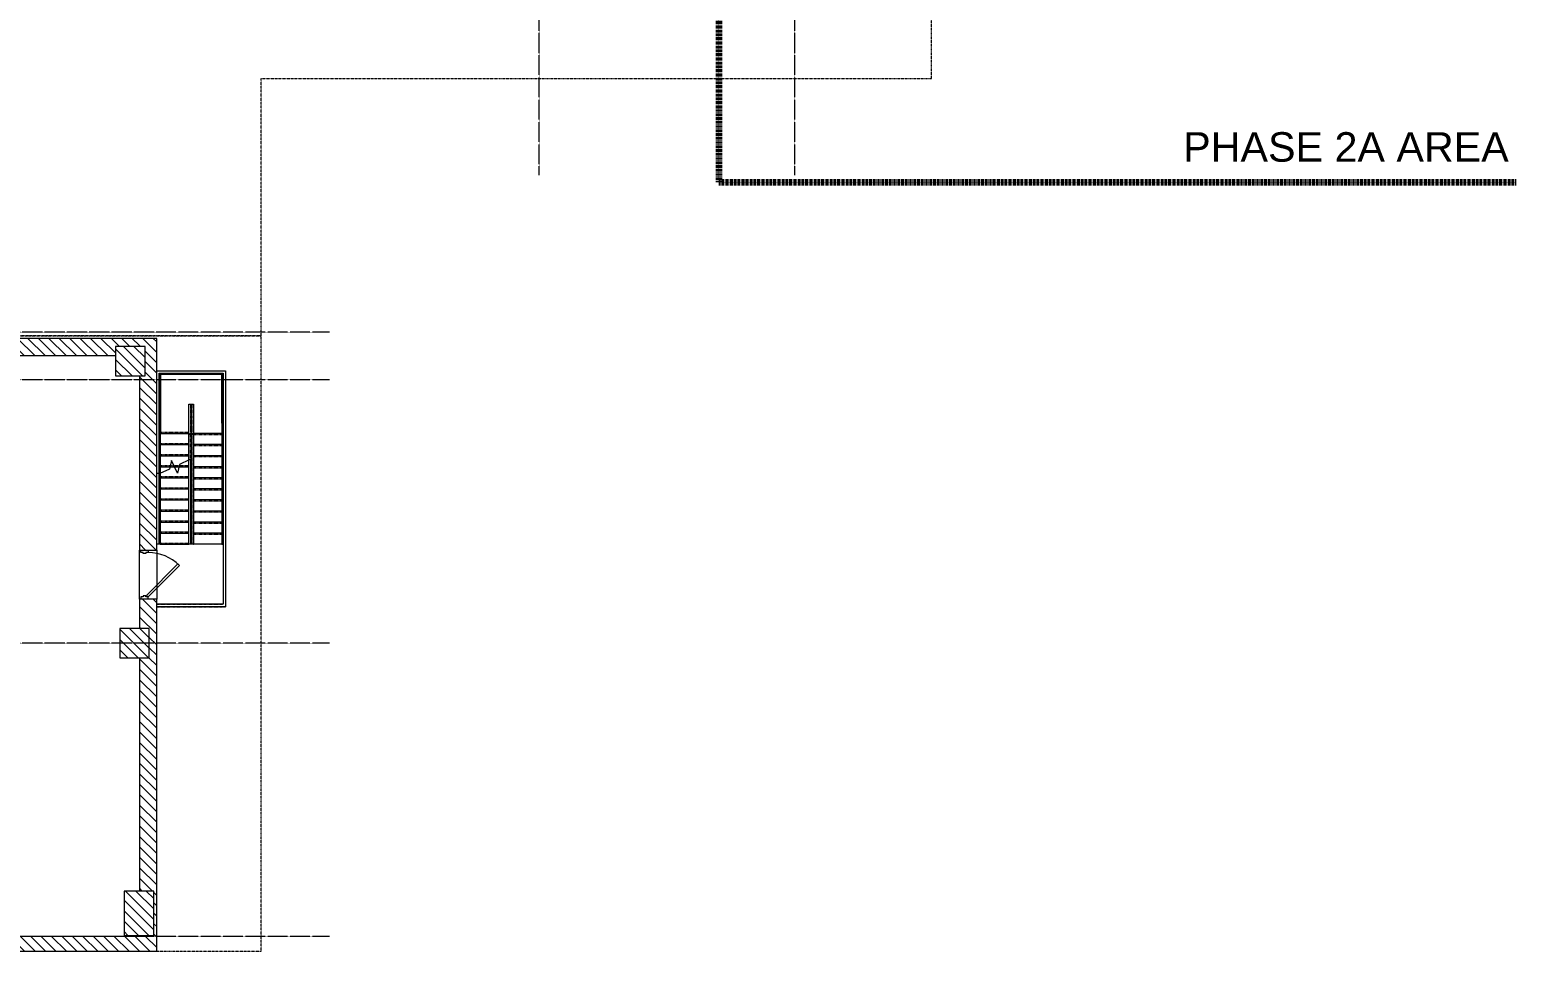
# Model space of a CAD drawing. Header units: inches. Extents: x -1106 to 1409, y -1111 to 918.
# Drawn here: x 201 to 1409, y -1054 to -305 of the extents above; entities that cross this region are included whole.
import ezdxf

# ---------------------------------------------------------------- set-up
doc = ezdxf.new("R2010")
doc.units = ezdxf.units.IN
doc.header["$MEASUREMENT"] = 0
for name, pattern in [('Double Dash 3_8_', [1, 0.375, -0.125, 0.125, -0.125, 0.125, -0.125]), ('Double Dash 3_8__2_', [1, 0.375, -0.125, 0.125, -0.125, 0.125, -0.125]), ('Grid Line 1_4_', [0.4375, 0.25, -0.0625, 0.0625, -0.0625]), ('Overhead 1_16_', [0.101562, 0.0625, -0.039062])]:
    doc.linetypes.add(name, pattern=pattern)
for name, color, linetype, lineweight in [('A-DETL', 90, 'Continuous', 13), ('A-DOOR', 31, 'Continuous', 13), ('A-DOOR-FRAM', 31, 'Continuous', 20), ('A-FLOR-HRAL', 11, 'Continuous', 13), ('A-FLOR-HRAL-MBND', 5, 'Continuous', 13), ('A-WALL', 113, 'Continuous', 13), ('A-WALL-PATT', 111, 'Continuous', 13), ('C-PROP-LINE', 91, 'Double Dash 3_8_', 20), ('G-ANNO-TEXT', 231, 'Continuous', 9), ('S-COLS', 52, 'Continuous', 13), ('S-GRID', 1, 'Continuous', 9), ('S-STRS', 31, 'Continuous', 13), ('S-STRS-MBND', 31, 'Continuous', 13)]:
    doc.layers.add(name, color=color, linetype=linetype, lineweight=lineweight)
doc.styles.add('Arial_4', font='arial.ttf', dxfattribs={"height": 24})
pattern_1 = [(135, (0, 0), (-4.24264, -4.24264), [])]

# ---------------------------------------------------------------- blocks, each defined once
blk = doc.blocks.new('Concrete-Square-Column - 24 x 24-3368445-7TH FLOOR TELECOM UNDERFLOOR ROUTING PLAN')
at = {"layer": 'S-COLS', "lineweight": 9}
h = blk.add_hatch(dxfattribs=at)
h.set_pattern_fill('FP_7', color=53, style=0, pattern_type=2)
h.set_pattern_definition([(45, (574.619, 282.898), (-4.24264, 4.24264), [])])
h.paths.add_polyline_path([(-12, -12), (12, -12), (12, 12), (-12, 12), (-12, 5.4)], flags=0)
at = {"layer": 'S-COLS', "color": 133, "lineweight": 20}
for p, q in [((12, 12), (-12, 12)), ((-12, 12), (-12, -12)), ((12, -12), (12, 12)), ((-12, -12), (12, -12))]:
    blk.add_line(p, q, dxfattribs=at)
blk = doc.blocks.new('Concrete-Square-Column - 36 x 24-3368446-7TH FLOOR TELECOM UNDERFLOOR ROUTING PLAN')
at = {"layer": 'S-COLS', "lineweight": 9}
h = blk.add_hatch(dxfattribs=at)
h.set_pattern_fill('FP_8', color=53, style=0, pattern_type=2)
h.set_pattern_definition([(45, (1023.244, 290.023), (-4.24264, 4.24264), [])])
h.paths.add_polyline_path([(-18, -12), (18, -12), (18, 12), (-18, 12)], flags=0)
at = {"layer": 'S-COLS', "color": 133, "lineweight": 20}
for p, q in [((18, 12), (-18, 12)), ((-18, 12), (-18, -12)), ((18, -12), (18, 12)), ((-18, -12), (18, -12))]:
    blk.add_line(p, q, dxfattribs=at)
blk = doc.blocks.new('Concrete-Square-Column - 24 x 24-3368432-7TH FLOOR TELECOM UNDERFLOOR ROUTING PLAN')
at = {"layer": 'S-COLS', "lineweight": 9}
h = blk.add_hatch(dxfattribs=at)
h.set_pattern_fill('FP_9', color=53, style=0, pattern_type=2)
h.set_pattern_definition([(45, (803.744, 286.398), (-4.24264, 4.24264), [])])
h.paths.add_polyline_path([(-12, 12), (-12, -12), (12, -12), (12, 12)], flags=0)
at = {"layer": 'S-COLS', "color": 133, "lineweight": 20}
for p, q in [((12, 12), (-12, 12)), ((-12, 12), (-12, -12)), ((12, -12), (12, 12)), ((-12, -12), (12, -12))]:
    blk.add_line(p, q, dxfattribs=at)
blk = doc.blocks.new('Single-HM Frame - Exterior Egress - 36_-1543818-7TH FLOOR TELECOM UNDERFLOOR ROUTING PLAN')
at = {"layer": 'A-DOOR', "color": 53, "lineweight": 9}
for p, q in [((-16.8, 1.2), (-18, 0)), ((-18, 0), (7.5, -25.5)), ((8.7, -24.2), (-16.8, 1.2)), ((7.5, -25.5), (8.7, -24.2))]:
    blk.add_line(p, q, dxfattribs=at)
blk.add_arc((-18, 0), 36, 315.01, 0, dxfattribs=at)
at = {"layer": 'A-DOOR-FRAM', "color": 133}
for p, q in [((-18, 5.8), (-20, 5.8)), ((-20, 0), (-18, 0)), ((-18, 4), (-18, 5.8)), ((-17.3, 4), (-18, 4)), ((-18, 1.8), (-17.3, 1.8)), ((-18, 0), (-18, 1.8)), ((-17.3, 1.8), (-17.3, 4)), ((17.2, 4), (18, 4)), ((17.2, 1.8), (17.2, 4)), ((18, 1.8), (17.2, 1.8)), ((18, 5.8), (20, 5.8)), ((18, 4), (18, 5.8)), ((18, 0), (18, 1.8)), ((20, 0), (18, 0))]:
    blk.add_line(p, q, dxfattribs=at)
blk = doc.blocks.new('Railing - Railing-1290112-7TH FLOOR TELECOM UNDERFLOOR ROUTING PLAN')
at = {"layer": 'A-FLOR-HRAL', "color": 53, "lineweight": 9}
for p, q in [((330.9, -654.8), (330.6, -654.9)), ((330.9, -654.8), (330.6, -654.9)), ((330.9, -654.8), (330.6, -654.9)), ((330.6, -723.4), (330.6, -654.9)), ((332.1, -654.8), (330.9, -654.8)), ((332.1, -654.8), (330.9, -654.8)), ((332.1, -654.8), (330.9, -654.8)), ((332.1, -723.4), (332.1, -654.8)), ((332.1, -723.4), (330.6, -723.4))]:
    blk.add_line(p, q, dxfattribs=at)
at = {"layer": 'A-FLOR-HRAL-MBND', "color": 53, "linetype": 'Overhead 1_16_', "lineweight": 9}
for p, q in [((330.6, -609.6), (334.1, -609.6)), ((330.6, -628.9), (330.6, -609.6)), ((330.6, -609.6), (334.1, -609.6)), ((330.6, -628.9), (330.6, -609.6)), ((332.1, -628.9), (332.1, -610.4)), ((332.1, -628.9), (332.1, -610.4)), ((332.6, -610.4), (332.6, -628.9)), ((332.6, -610.4), (332.6, -628.9)), ((334.1, -609.6), (334.1, -628.9)), ((334.1, -609.6), (334.1, -628.9)), ((330.6, -633.4), (330.6, -628.9)), ((330.6, -633.4), (330.6, -628.9)), ((330.6, -654.9), (330.6, -633.4)), ((330.6, -654.9), (330.6, -633.4)), ((332.1, -633.4), (332.1, -628.9)), ((332.1, -633.4), (332.1, -628.9)), ((332.1, -654.8), (332.1, -633.4)), ((332.1, -654.8), (332.1, -633.4)), ((332.6, -628.9), (332.6, -633.4)), ((332.6, -628.9), (332.6, -633.4)), ((332.6, -633.4), (332.6, -723.4)), ((332.6, -633.4), (332.6, -723.4)), ((334.1, -628.9), (334.1, -633.4)), ((334.1, -628.9), (334.1, -633.4)), ((334.1, -633.4), (334.1, -723.4)), ((334.1, -633.4), (334.1, -723.4)), ((334.1, -723.4), (332.6, -723.4)), ((334.1, -723.4), (332.6, -723.4))]:
    blk.add_line(p, q, dxfattribs=at)
blk = doc.blocks.new('Railing - Railing-1290116-7TH FLOOR TELECOM UNDERFLOOR ROUTING PLAN')
at = {"layer": 'A-FLOR-HRAL', "color": 53, "lineweight": 9}
for p, q in [((306.4, -666), (304.4, -666)), ((306.4, -666), (304.4, -666)), ((304.4, -723.4), (304.4, -666)), ((306.4, -723.4), (306.4, -666)), ((306.4, -723.4), (304.4, -723.4))]:
    blk.add_line(p, q, dxfattribs=at)
at = {"layer": 'A-FLOR-HRAL-MBND', "color": 53, "linetype": 'Overhead 1_16_', "lineweight": 9}
for p, q in [((304.4, -582.4), (360.4, -582.4)), ((304.4, -633.4), (304.4, -582.4)), ((304.4, -582.4), (360.4, -582.4)), ((304.4, -633.4), (304.4, -582.4)), ((306.4, -584.4), (358.4, -584.4)), ((306.4, -633.4), (306.4, -584.4)), ((306.4, -584.4), (358.4, -584.4)), ((306.4, -633.4), (306.4, -584.4)), ((358.4, -584.4), (358.4, -624.4)), ((358.4, -584.4), (358.4, -624.4)), ((360.4, -582.4), (360.4, -624.4)), ((360.4, -582.4), (360.4, -624.4)), ((358.4, -624.4), (358.4, -633.4)), ((358.4, -624.4), (358.4, -633.4)), ((360.4, -624.4), (360.4, -633.4)), ((360.4, -624.4), (360.4, -633.4)), ((304.4, -666), (304.4, -633.4)), ((304.4, -666), (304.4, -633.4)), ((306.4, -666), (306.4, -633.4)), ((306.4, -666), (306.4, -633.4)), ((358.4, -633.4), (358.4, -723.4)), ((358.4, -633.4), (358.4, -723.4)), ((360.4, -633.4), (360.4, -723.4)), ((360.4, -633.4), (360.4, -723.4)), ((358.4, -723.4), (358.4, -772.4)), ((358.4, -723.4), (358.4, -772.4)), ((360.4, -723.4), (360.4, -774.4)), ((360.4, -723.4), (360.4, -774.4)), ((304.4, -774.4), (304.4, -772.4)), ((358.4, -772.4), (304.4, -772.4)), ((304.4, -774.4), (304.4, -772.4)), ((358.4, -772.4), (304.4, -772.4)), ((360.4, -774.4), (304.4, -774.4)), ((360.4, -774.4), (304.4, -774.4))]:
    blk.add_line(p, q, dxfattribs=at)
blk = doc.blocks.new('Railing - Railing-1291461-7TH FLOOR TELECOM UNDERFLOOR ROUTING PLAN')
at = {"layer": 'A-FLOR-HRAL', "color": 53, "lineweight": 9}
for p, q in [((330.4, -609.4), (334.4, -609.4)), ((330.4, -609.4), (334.4, -609.4)), ((330.4, -628.9), (330.4, -609.4)), ((332.4, -610.4), (332.4, -628.9)), ((332.4, -628.9), (332.4, -610.4)), ((334.4, -609.4), (334.4, -628.9)), ((330.4, -633.4), (330.4, -628.9)), ((330.4, -655), (330.4, -633.4)), ((332.4, -628.9), (332.4, -633.4)), ((332.4, -633.4), (332.4, -723.4)), ((334.4, -628.9), (334.4, -633.4)), ((334.4, -633.4), (334.4, -723.4)), ((332.4, -723.4), (332.1, -723.4)), ((334.4, -723.4), (332.4, -723.4))]:
    blk.add_line(p, q, dxfattribs=at)
blk = doc.blocks.new('Railing - Railing-1291465-7TH FLOOR TELECOM UNDERFLOOR ROUTING PLAN')
at = {"layer": 'A-FLOR-HRAL', "color": 53, "lineweight": 9}
for p, q in [((304.4, -582.4), (360.4, -582.4)), ((306.4, -584.4), (358.4, -584.4)), ((306.4, -633.4), (306.4, -584.4)), ((358.4, -584.4), (358.4, -624.4)), ((360.4, -582.4), (360.4, -624.4)), ((358.4, -624.4), (358.4, -633.4)), ((360.4, -624.4), (360.4, -633.4)), ((306.4, -666), (306.4, -633.4)), ((358.4, -633.4), (358.4, -723.4)), ((360.4, -633.4), (360.4, -723.4)), ((358.4, -723.4), (358.4, -772.1)), ((360.4, -723.4), (360.4, -774.1)), ((304.4, -774.1), (304.4, -772.1)), ((358.4, -772.1), (304.4, -772.1)), ((360.4, -774.1), (304.4, -774.1))]:
    blk.add_line(p, q, dxfattribs=at)
blk = doc.blocks.new('Family - ___-850868-7TH FLOOR TELECOM UNDERFLOOR ROUTING PLAN')
at = {"layer": 'C-PROP-LINE', "color": 133, "linetype": 'Double Dash 3_8__2_'}
for p, q in [((934.1, -345), (934.1, 840)), ((389.3, -345), (934.1, -345)), ((389.3, -554.1), (389.3, -345)), ((-889.9, -554.1), (389.3, -554.1))]:
    blk.add_line(p, q, dxfattribs=at)
blk = doc.blocks.new('Family - ___-851313-7TH FLOOR TELECOM UNDERFLOOR ROUTING PLAN')
at = {"layer": 'C-PROP-LINE', "color": 133, "linetype": 'Double Dash 3_8__2_'}
for p, q in [((389.3, -554.1), (-889.9, -554.1)), ((389.3, -1054.1), (389.3, -554.1)), ((-889.9, -1054.1), (389.3, -1054.1))]:
    blk.add_line(p, q, dxfattribs=at)
blk = doc.blocks.new('18433_1 - AEO NY - CENTRAL_rvt-1-7TH FLOOR TELECOM UNDERFLOOR ROUTING PLAN')
at = {"layer": 'A-WALL-PATT', "lineweight": 9}
h = blk.add_hatch(dxfattribs=at)
h.set_pattern_fill('FP_1', color=53, style=0, pattern_type=2)
h.set_pattern_definition(pattern_1)
h.paths.add_polyline_path([(270.9, -570.1), (270.9, -562.6), (290.4, -562.6), (290.4, -556.1), (105.4, -556.1), (105.4, -570.1)], flags=0)
h = blk.add_hatch(dxfattribs=at)
h.set_pattern_fill('FP_1', color=53, style=0, pattern_type=2)
h.set_pattern_definition(pattern_1)
h.paths.add_polyline_path([(302, -1042.1), (304.4, -1042.1), (304.4, -768.1), (290.4, -768.1), (290.4, -791.7), (298.4, -791.7), (298.4, -815.7), (290.4, -815.7), (290.4, -1005.2), (302, -1005.2), (302, -1041.2), (290.4, -1041.2), (290.4, -1042.1)], flags=0)
h.paths.add_polyline_path([(290.4, -728.1), (304.4, -728.1), (304.4, -556.1), (290.4, -556.1), (290.4, -562.6), (294.9, -562.6), (294.9, -586.6), (290.4, -586.6), (290.4, -724.6)], flags=0)
h = blk.add_hatch(dxfattribs=at)
h.set_pattern_fill('FP_1', color=53, style=0, pattern_type=2)
h.set_pattern_definition(pattern_1)
h.paths.add_polyline_path([(304.4, -1054.1), (304.4, -1042.1), (138.9, -1042.1), (138.9, -1048.6), (110.9, -1048.6), (110.9, -1042.1), (-75.2, -1042.1), (-75.2, -1048.6), (-99.2, -1048.6), (-99.2, -1042.1), (-332.8, -1042.1), (-332.8, -1043.1), (-356.8, -1043.1), (-356.8, -1042.1), (-575.1, -1042.1), (-575.1, -1043.1), (-581.5, -1043.1), (-581.5, -1051.1), (-599.5, -1051.1), (-599.5, -1042.1), (-790, -1042.1), (-790, -1048.6), (-818, -1048.6), (-818, -1042.1), (-892.4, -1042.1), (-892.4, -1054.1), (277.5, -1054.1)], flags=0)
at = {"layer": 'A-WALL', "color": 133, "lineweight": 20}
for p, q in [((290.4, -556.1), (105.4, -556.1)), ((304.4, -556.1), (290.4, -556.1)), ((304.4, -666), (304.4, -556.1)), ((105.4, -570.1), (270.9, -570.1)), ((290.4, -586.6), (290.4, -728.1)), ((304.4, -728.1), (304.4, -723.4)), ((290.4, -728.1), (304.4, -728.1)), ((290.4, -768.1), (290.4, -791.7)), ((304.4, -768.1), (290.4, -768.1)), ((304.4, -772.1), (304.4, -768.1)), ((304.4, -1042.1), (304.4, -774.1)), ((290.4, -815.7), (290.4, -1005.2)), ((290.4, -1042.1), (161.4, -1042.1)), ((290.4, -1041.2), (290.4, -1042.1)), ((304.4, -1054.1), (304.4, -1042.1)), ((-892.4, -1054.1), (304.4, -1054.1))]:
    blk.add_line(p, q, dxfattribs=at)
at = {"layer": 'A-WALL', "color": 53, "lineweight": 9}
for p, q in [((290.4, -768.1), (290.4, -728.1)), ((304.4, -728.1), (304.4, -768.1))]:
    blk.add_line(p, q, dxfattribs=at)
at = {"layer": 'S-GRID', "linetype": 'Grid Line 1_4_'}
for p, q in [((615.2, -423.4), (615.2, 870.9)), ((823.1, -423.4), (823.1, 870.9)), ((444.9, -551.1), (-904.4, -551.1)), ((444.9, -589.7), (-904.4, -589.7)), ((444.9, -803.7), (-904.4, -803.7)), ((444.9, -1042.1), (-904.4, -1042.1))]:
    blk.add_line(p, q, dxfattribs=at)
at = {"layer": 'S-STRS', "color": 53, "lineweight": 9}
for p, q in [((306.9, -584.9), (306.9, -632.7)), ((357.9, -584.9), (306.9, -584.9)), ((307.4, -585.4), (307.4, -632.7)), ((357.4, -585.4), (307.4, -585.4)), ((357.4, -625), (357.4, -585.4)), ((357.9, -625), (357.9, -584.9)), ((357.4, -625), (357.4, -633.4)), ((357.9, -625), (357.9, -723.4)), ((306.9, -666), (306.9, -632.7)), ((307.4, -633.4), (307.4, -632.7)), ((307.4, -642.4), (307.4, -633.4)), ((307.4, -633.4), (330.4, -633.4)), ((357.4, -633.4), (334.4, -633.4)), ((357.4, -633.4), (357.4, -642.4)), ((307.4, -651.4), (307.4, -642.4)), ((307.4, -642.4), (330.4, -642.4)), ((307.4, -660.4), (307.4, -651.4)), ((307.4, -651.4), (330.4, -651.4)), ((357.4, -642.4), (334.4, -642.4)), ((357.4, -651.4), (334.4, -651.4)), ((357.4, -642.4), (357.4, -651.4)), ((357.4, -651.4), (357.4, -660.4)), ((307.4, -665.7), (307.4, -660.4)), ((307.4, -660.4), (315.3, -660.4)), ((315.3, -660.4), (318.9, -660.4)), ((318.9, -660.4), (322.5, -660.4)), ((322.5, -660.4), (330.4, -660.4)), ((330.4, -660.4), (330.4, -655)), ((330.4, -669.4), (330.4, -660.4)), ((330.9, -654.9), (330.9, -654.8)), ((357.4, -660.4), (334.4, -660.4)), ((357.4, -660.4), (357.4, -669.4)), ((306.9, -723.4), (306.9, -666)), ((307.4, -669.4), (307.4, -665.7)), ((307.4, -678.4), (307.4, -669.4)), ((307.4, -669.4), (330.4, -669.4)), ((330.4, -678.4), (330.4, -669.4)), ((357.4, -669.4), (334.4, -669.4)), ((357.4, -669.4), (357.4, -678.4)), ((307.4, -687.4), (307.4, -678.4)), ((307.4, -678.4), (330.4, -678.4)), ((307.4, -696.4), (307.4, -687.4)), ((307.4, -687.4), (330.4, -687.4)), ((330.4, -687.4), (330.4, -678.4)), ((330.4, -696.4), (330.4, -687.4)), ((357.4, -678.4), (334.4, -678.4)), ((357.4, -687.4), (334.4, -687.4)), ((357.4, -678.4), (357.4, -687.4)), ((357.4, -687.4), (357.4, -696.4)), ((307.4, -705.4), (307.4, -696.4)), ((307.4, -696.4), (330.4, -696.4)), ((330.4, -705.4), (330.4, -696.4)), ((357.4, -696.4), (334.4, -696.4)), ((357.4, -696.4), (357.4, -705.4)), ((307.4, -714.4), (307.4, -705.4)), ((307.4, -705.4), (330.4, -705.4)), ((330.4, -714.4), (330.4, -705.4)), ((357.4, -705.4), (334.4, -705.4)), ((357.4, -705.4), (357.4, -714.4)), ((306.9, -723.4), (307.4, -723.4)), ((307.4, -723.4), (307.4, -714.4)), ((307.4, -714.4), (330.4, -714.4)), ((307.4, -723.4), (330.4, -723.4)), ((330.4, -723.4), (330.4, -714.4)), ((330.4, -723.4), (330.6, -723.4)), ((357.4, -714.4), (334.4, -714.4)), ((357.4, -723.4), (334.4, -723.4)), ((357.4, -714.4), (357.4, -723.4)), ((357.4, -723.4), (357.9, -723.4))]:
    blk.add_line(p, q, dxfattribs=at)
at = {"layer": 'S-STRS', "color": 53, "linetype": 'Overhead 1_16_', "lineweight": 9}
for p, q in [((307.4, -632.4), (330.4, -632.4)), ((357.4, -634.4), (334.4, -634.4)), ((307.4, -641.4), (330.4, -641.4)), ((307.4, -650.4), (330.4, -650.4)), ((357.4, -643.4), (334.4, -643.4)), ((307.4, -659.4), (315.5, -659.4)), ((315.5, -659.4), (318.4, -659.4)), ((318.4, -659.4), (322.8, -659.4)), ((322.8, -659.4), (330.4, -659.4)), ((357.4, -652.4), (334.4, -652.4)), ((357.4, -661.4), (334.4, -661.4)), ((307.4, -668.4), (330.4, -668.4)), ((357.4, -670.4), (334.4, -670.4)), ((307.4, -677.4), (330.4, -677.4)), ((307.4, -686.4), (330.4, -686.4)), ((357.4, -679.4), (334.4, -679.4)), ((357.4, -688.4), (334.4, -688.4)), ((307.4, -695.4), (330.4, -695.4)), ((357.4, -697.4), (334.4, -697.4)), ((307.4, -704.4), (330.4, -704.4)), ((357.4, -706.4), (334.4, -706.4)), ((307.4, -713.4), (330.4, -713.4)), ((307.4, -722.4), (330.4, -722.4)), ((357.4, -715.4), (334.4, -715.4))]:
    blk.add_line(p, q, dxfattribs=at)
at = {"layer": 'S-STRS-MBND', "color": 53, "linetype": 'Overhead 1_16_', "lineweight": 9}
for p, q in [((306.9, -584.9), (306.9, -633)), ((357.9, -584.9), (306.9, -584.9)), ((307.4, -585.4), (307.4, -633)), ((357.4, -585.4), (307.4, -585.4)), ((357.4, -624.7), (357.4, -585.4)), ((357.9, -624.7), (357.9, -584.9)), ((357.4, -624.7), (357.4, -723.4)), ((357.9, -624.7), (357.9, -723.4)), ((306.9, -666), (306.9, -633)), ((307.4, -632.4), (330.4, -632.4)), ((307.4, -665.7), (307.4, -633)), ((307.4, -633.4), (330.4, -633.4)), ((330.4, -633.4), (330.4, -633.9)), ((330.4, -633.4), (333.9, -633.4)), ((330.4, -633.9), (330.4, -633.4)), ((330.4, -655), (330.4, -633.9)), ((330.9, -633.9), (333.9, -633.9)), ((330.9, -654.8), (330.9, -633.9)), ((334.4, -633.4), (333.9, -633.4)), ((333.9, -633.9), (333.9, -723.4)), ((334.4, -633.4), (334.4, -723.4)), ((357.4, -633.4), (334.4, -633.4)), ((357.4, -634.4), (334.4, -634.4)), ((307.4, -641.4), (330.4, -641.4)), ((307.4, -642.4), (330.4, -642.4)), ((307.4, -650.4), (330.4, -650.4)), ((307.4, -651.4), (330.4, -651.4)), ((357.4, -642.4), (334.4, -642.4)), ((357.4, -643.4), (334.4, -643.4)), ((357.4, -651.4), (334.4, -651.4)), ((307.4, -659.4), (315.5, -659.4)), ((307.4, -660.4), (315.3, -660.4)), ((318.4, -659.4), (322.8, -659.4)), ((318.9, -660.4), (322.5, -660.4)), ((357.4, -652.4), (334.4, -652.4)), ((357.4, -660.4), (334.4, -660.4)), ((357.4, -661.4), (334.4, -661.4)), ((357.4, -669.4), (334.4, -669.4)), ((357.4, -670.4), (334.4, -670.4)), ((357.4, -678.4), (334.4, -678.4)), ((357.4, -679.4), (334.4, -679.4)), ((357.4, -687.4), (334.4, -687.4)), ((357.4, -688.4), (334.4, -688.4)), ((357.4, -696.4), (334.4, -696.4)), ((357.4, -697.4), (334.4, -697.4)), ((357.4, -705.4), (334.4, -705.4)), ((357.4, -706.4), (334.4, -706.4)), ((333.9, -723.4), (334.4, -723.4)), ((357.4, -714.4), (334.4, -714.4)), ((357.4, -715.4), (334.4, -715.4)), ((357.4, -723.4), (334.4, -723.4)), ((357.4, -723.4), (357.9, -723.4))]:
    blk.add_line(p, q, dxfattribs=at)
at = {"layer": 'S-STRS-MBND', "color": 53, "lineweight": 9}
for p, q in [((314.8, -662.3), (306.9, -666)), ((316.5, -655.3), (314.8, -662.3)), ((321.3, -665.5), (316.5, -655.3)), ((323, -658.5), (321.3, -665.5)), ((330.9, -654.8), (323, -658.5))]:
    blk.add_line(p, q, dxfattribs=at)
at = {"color": 133, "linetype": 'Double Dash 3_8__2_', "lineweight": 20}
for name in ['Family - ___-850868-7TH FLOOR TELECOM UNDERFLOOR ROUTING PLAN', 'Family - ___-851313-7TH FLOOR TELECOM UNDERFLOOR ROUTING PLAN']:
    blk.add_blockref(name, (0, 0), dxfattribs=at)
at = {"color": 53, "lineweight": 9}
for name, p, rotation in [('Concrete-Square-Column - 24 x 24-3368445-7TH FLOOR TELECOM UNDERFLOOR ROUTING PLAN', (282.9, -574.6), 89.9999999999999), ('Single-HM Frame - Exterior Egress - 36_-1543818-7TH FLOOR TELECOM UNDERFLOOR ROUTING PLAN', (297.4, -748.1), 89.99999999999991), ('Concrete-Square-Column - 24 x 24-3368432-7TH FLOOR TELECOM UNDERFLOOR ROUTING PLAN', (286.4, -803.7), 89.9999999999999), ('Concrete-Square-Column - 36 x 24-3368446-7TH FLOOR TELECOM UNDERFLOOR ROUTING PLAN', (290, -1023.2), 89.9999999999999)]:
    blk.add_blockref(name, p, dxfattribs=dict(at, rotation=rotation))
for name in ['Railing - Railing-1290116-7TH FLOOR TELECOM UNDERFLOOR ROUTING PLAN', 'Railing - Railing-1291465-7TH FLOOR TELECOM UNDERFLOOR ROUTING PLAN', 'Railing - Railing-1291461-7TH FLOOR TELECOM UNDERFLOOR ROUTING PLAN', 'Railing - Railing-1290112-7TH FLOOR TELECOM UNDERFLOOR ROUTING PLAN']:
    blk.add_blockref(name, (0, 0), dxfattribs=at)

msp = doc.modelspace()

# ---------------------------------------------------------------- block references
at = {"lineweight": 5}
msp.add_blockref('18433_1 - AEO NY - CENTRAL_rvt-1-7TH FLOOR TELECOM UNDERFLOOR ROUTING PLAN', (0, 0), dxfattribs=at)

# ---------------------------------------------------------------- texts
at = {"layer": 'G-ANNO-TEXT', "color": 7, "insert": (1138.6, -388.5), "char_height": 24, "width": 318.756, "attachment_point": 1, "style": 'Arial_4'}
msp.add_mtext('PHASE 2A AREA', dxfattribs=at)

# ---------------------------------------------------------------- next in the draw order: linework, layer by layer
at = {"layer": 'A-DETL', "linetype": 'Double Dash 3_8_', "lineweight": 140}
for p, q in [((761.3, -243.2), (761.3, -429.2)), ((761.3, -429.2), (1409.3, -429.2))]:
    msp.add_line(p, q, dxfattribs=at)

doc.saveas('drawing.dxf')
